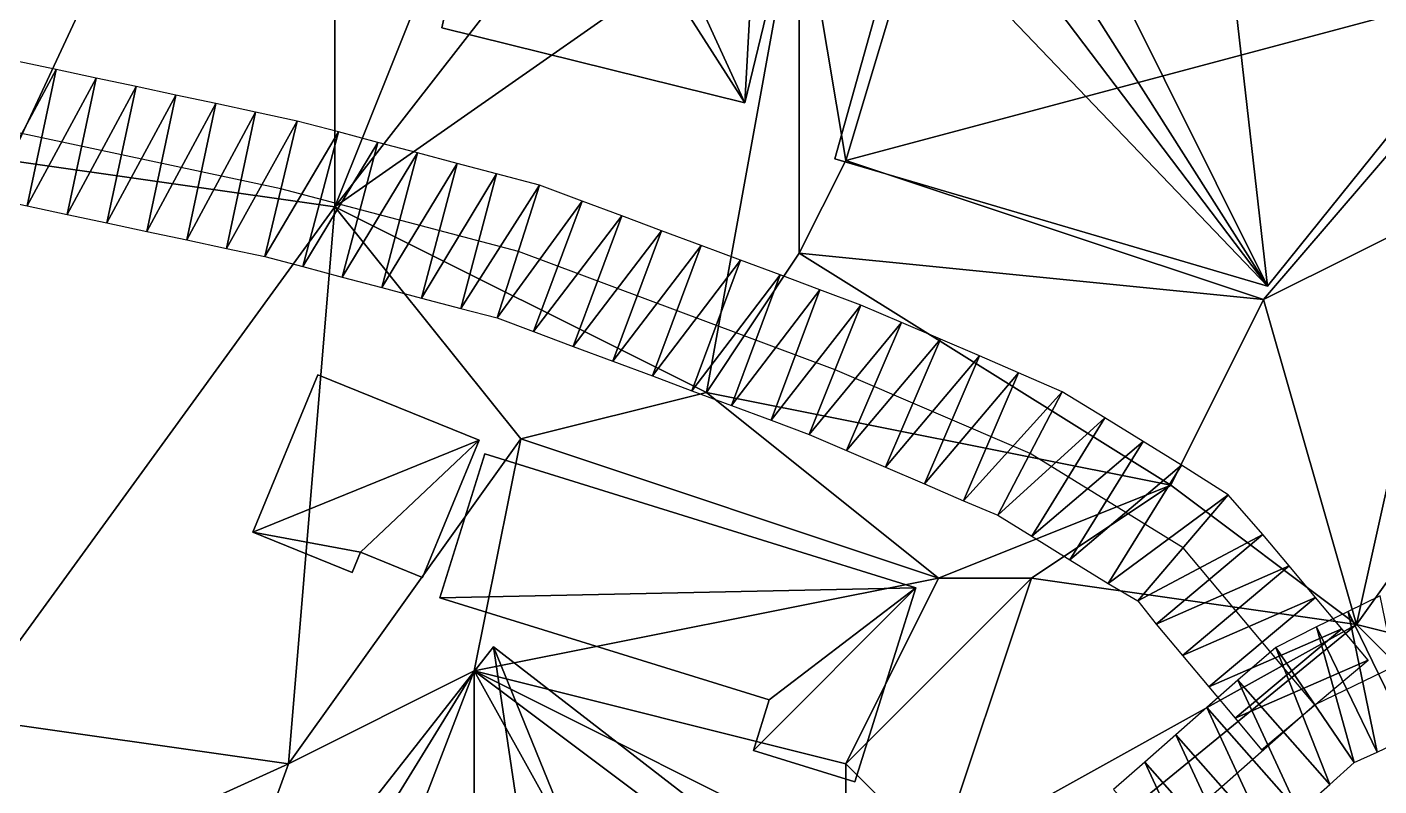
# Model space of a CAD drawing. Header units: metres. Extents: x -1103 to 901, y -902 to 905.
# Drawn here: x -1019.3 to -961, y 291 to 323.7 of the extents above; entities that cross this region are included whole.
import ezdxf

# ---------------------------------------------------------------- set-up
doc = ezdxf.new("R2010")
doc.units = ezdxf.units.M
for name, color, linetype in [('OSM_BUILDING_FOOTPRINTS', 7, 'CONTINUOUS'), ('OSM_BUILDING_ROOFS', 1, 'CONTINUOUS'), ('OSM_BUILDING_WALLS', 8, 'CONTINUOUS'), ('OSM_ROAD_AXES', 2, 'CONTINUOUS'), ('OSM_ROAD_SURFACE', 9, 'CONTINUOUS'), ('OSM_TERRAIN', 3, 'CONTINUOUS')]:
    doc.layers.add(name, color=color, linetype=linetype)

msp = doc.modelspace()

# ---------------------------------------------------------------- linework, layer by layer
at = {"layer": 'OSM_BUILDING_FOOTPRINTS'}
for points in [[(-984.472, 318.07, 15.174), (-981.433, 328.896, 15.174), (-977.199, 327.603, 15.174), (-976.315, 329.107, 15.174), (-979.122, 330.533, 15.174), (-979.001, 330.799, 15.174), (-980.128, 331.396, 15.174), (-976.912, 334.835, 15.174), (-977.277, 335.3, 15.174), (-969.351, 343.506, 15.174), (-954.141, 327.105, 15.174), (-965.835, 312.585, 15.174), (-984.472, 318.07, 15.174)], [(-1001.396, 323.709, 15.898), (-998.588, 336.472, 15.898), (-994.532, 335.587, 15.898), (-994.775, 334.503, 15.898), (-989.038, 333.254, 15.898), (-987.291, 330.81, 15.898), (-987.888, 328.819, 15.898), (-986.374, 328.609, 15.898), (-988.352, 320.48, 15.898), (-1001.396, 323.709, 15.898)], [(-1006.734, 308.758, 15.865), (-999.793, 305.938, 15.865), (-1002.224, 300.032, 15.865), (-1004.899, 301.116, 15.865), (-1005.264, 300.242, 15.865), (-1009.531, 301.978, 15.865), (-1006.734, 308.758, 15.865)], [(-999.538, 305.352, 15.353), (-980.979, 299.59, 15.353), (-983.61, 291.218, 15.353), (-987.976, 292.579, 15.353), (-987.291, 294.757, 15.353), (-1001.484, 299.158, 15.353), (-999.538, 305.352, 15.353)], [(-1006.049, 288.265, 14.995), (-999.173, 297.035, 14.995), (-983.952, 285.269, 14.995), (-990.816, 276.499, 14.995), (-996.797, 281.11, 14.995), (-1006.049, 288.265, 14.995)]]:
    msp.add_polyline3d(points, close=True, dxfattribs=at)
at = {"layer": 'OSM_BUILDING_ROOFS'}
for points in [[(-965.835, 312.585, 29.974), (-969.351, 343.506, 29.974), (-976.912, 334.835, 29.974)], [(-965.835, 312.585, 29.974), (-954.141, 327.105, 29.974), (-969.351, 343.506, 29.974)], [(-998.588, 336.472, 49.898), (-1001.396, 323.709, 49.898), (-988.352, 320.48, 49.898)], [(-994.775, 334.503, 49.898), (-998.588, 336.472, 49.898), (-988.352, 320.48, 49.898)], [(-965.835, 312.585, 29.974), (-976.912, 334.835, 29.974), (-976.315, 329.107, 29.974)], [(-994.775, 334.503, 49.898), (-988.352, 320.48, 49.898), (-987.888, 328.819, 49.898)], [(-965.835, 312.585, 29.974), (-976.315, 329.107, 29.974), (-977.199, 327.603, 29.974)], [(-988.352, 320.48, 49.898), (-986.374, 328.609, 49.898), (-987.888, 328.819, 49.898)], [(-981.433, 328.896, 29.974), (-984.472, 318.07, 29.974), (-965.835, 312.585, 29.974)], [(-977.199, 327.603, 29.974), (-981.433, 328.896, 29.974), (-965.835, 312.585, 29.974)], [(-999.793, 305.938, 25.865), (-1006.734, 308.758, 25.865), (-1009.531, 301.978, 25.865)], [(-1004.899, 301.116, 25.865), (-999.793, 305.938, 25.865), (-1009.531, 301.978, 25.865)], [(-1004.899, 301.116, 25.865), (-1002.224, 300.032, 25.865), (-999.793, 305.938, 25.865)], [(-980.979, 299.59, 25.353), (-999.538, 305.352, 25.353), (-1001.484, 299.158, 25.353)], [(-1009.531, 301.978, 25.865), (-1005.264, 300.242, 25.865), (-1004.899, 301.116, 25.865)], [(-980.979, 299.59, 25.353), (-1001.484, 299.158, 25.353), (-987.291, 294.757, 25.353)], [(-980.979, 299.59, 25.353), (-987.291, 294.757, 25.353), (-987.976, 292.579, 25.353)], [(-980.979, 299.59, 25.353), (-987.976, 292.579, 25.353), (-983.61, 291.218, 25.353)], [(-999.173, 297.035, 55.395), (-1006.049, 288.265, 55.395), (-996.797, 281.11, 55.395)], [(-999.173, 297.035, 55.395), (-996.797, 281.11, 55.395), (-990.816, 276.499, 55.395)], [(-999.173, 297.035, 55.395), (-990.816, 276.499, 55.395), (-983.952, 285.269, 55.395)]]:
    msp.add_3dface(points, dxfattribs=at)
at = {"layer": 'OSM_BUILDING_WALLS'}
for points in [[(-998.588, 336.472, 15.898), (-1001.396, 323.709, 15.898), (-1001.396, 323.709, 49.898)], [(-998.588, 336.472, 15.898), (-1001.396, 323.709, 49.898), (-998.588, 336.472, 49.898)], [(-988.352, 320.48, 15.898), (-986.374, 328.609, 15.898), (-986.374, 328.609, 49.898)], [(-988.352, 320.48, 15.898), (-986.374, 328.609, 49.898), (-988.352, 320.48, 49.898)], [(-981.433, 328.896, 15.174), (-984.472, 318.07, 15.174), (-984.472, 318.07, 29.974)], [(-981.433, 328.896, 15.174), (-984.472, 318.07, 29.974), (-981.433, 328.896, 29.974)], [(-965.835, 312.585, 15.174), (-954.141, 327.105, 15.174), (-954.141, 327.105, 29.974)], [(-965.835, 312.585, 15.174), (-954.141, 327.105, 29.974), (-965.835, 312.585, 29.974)], [(-1001.396, 323.709, 15.898), (-988.352, 320.48, 15.898), (-988.352, 320.48, 49.898)], [(-1001.396, 323.709, 15.898), (-988.352, 320.48, 49.898), (-1001.396, 323.709, 49.898)], [(-984.472, 318.07, 15.174), (-965.835, 312.585, 15.174), (-965.835, 312.585, 29.974)], [(-984.472, 318.07, 15.174), (-965.835, 312.585, 29.974), (-984.472, 318.07, 29.974)], [(-1006.734, 308.758, 15.865), (-1009.531, 301.978, 15.865), (-1009.531, 301.978, 25.865)], [(-1006.734, 308.758, 15.865), (-1009.531, 301.978, 25.865), (-1006.734, 308.758, 25.865)], [(-999.793, 305.938, 15.865), (-1006.734, 308.758, 15.865), (-1006.734, 308.758, 25.865)], [(-999.793, 305.938, 15.865), (-1006.734, 308.758, 25.865), (-999.793, 305.938, 25.865)], [(-1002.224, 300.032, 15.865), (-999.793, 305.938, 15.865), (-999.793, 305.938, 25.865)], [(-1002.224, 300.032, 15.865), (-999.793, 305.938, 25.865), (-1002.224, 300.032, 25.865)], [(-999.538, 305.352, 15.353), (-1001.484, 299.158, 15.353), (-1001.484, 299.158, 25.353)], [(-999.538, 305.352, 15.353), (-1001.484, 299.158, 25.353), (-999.538, 305.352, 25.353)], [(-980.979, 299.59, 15.353), (-999.538, 305.352, 15.353), (-999.538, 305.352, 25.353)], [(-980.979, 299.59, 15.353), (-999.538, 305.352, 25.353), (-980.979, 299.59, 25.353)], [(-1009.531, 301.978, 15.865), (-1005.264, 300.242, 15.865), (-1005.264, 300.242, 25.865)], [(-1009.531, 301.978, 15.865), (-1005.264, 300.242, 25.865), (-1009.531, 301.978, 25.865)], [(-1005.264, 300.242, 15.865), (-1004.899, 301.116, 15.865), (-1004.899, 301.116, 25.865)], [(-1005.264, 300.242, 15.865), (-1004.899, 301.116, 25.865), (-1005.264, 300.242, 25.865)], [(-1004.899, 301.116, 15.865), (-1002.224, 300.032, 15.865), (-1002.224, 300.032, 25.865)], [(-1004.899, 301.116, 15.865), (-1002.224, 300.032, 25.865), (-1004.899, 301.116, 25.865)], [(-983.61, 291.218, 15.353), (-980.979, 299.59, 15.353), (-980.979, 299.59, 25.353)], [(-983.61, 291.218, 15.353), (-980.979, 299.59, 25.353), (-983.61, 291.218, 25.353)], [(-1001.484, 299.158, 15.353), (-987.291, 294.757, 15.353), (-987.291, 294.757, 25.353)], [(-1001.484, 299.158, 15.353), (-987.291, 294.757, 25.353), (-1001.484, 299.158, 25.353)], [(-999.173, 297.035, 14.995), (-1006.049, 288.265, 14.995), (-1006.049, 288.265, 55.395)], [(-999.173, 297.035, 14.995), (-1006.049, 288.265, 55.395), (-999.173, 297.035, 55.395)], [(-983.952, 285.269, 14.995), (-999.173, 297.035, 14.995), (-999.173, 297.035, 55.395)], [(-983.952, 285.269, 14.995), (-999.173, 297.035, 55.395), (-983.952, 285.269, 55.395)], [(-987.291, 294.757, 15.353), (-987.976, 292.579, 15.353), (-987.976, 292.579, 25.353)], [(-987.291, 294.757, 15.353), (-987.976, 292.579, 25.353), (-987.291, 294.757, 25.353)], [(-987.976, 292.579, 15.353), (-983.61, 291.218, 15.353), (-983.61, 291.218, 25.353)], [(-987.976, 292.579, 15.353), (-983.61, 291.218, 25.353), (-987.976, 292.579, 25.353)]]:
    msp.add_3dface(points, dxfattribs=at)
at = {"layer": 'OSM_ROAD_AXES'}
for points in [[(-963.79, 294.537, 16.084), (-969.472, 301.305, 16.502), (-976.06, 305.374, 16.953), (-984.461, 308.979, 17.57), (-998.101, 314.066, 17.903), (-1008.326, 316.775, 17.808), (-1022.066, 319.706, 17.227), (-1035.021, 321.508, 17.014), (-1045.357, 320.612, 16.774), (-1055.581, 315.868, 16.291), (-1068.16, 304.3, 15.59), (-1069.155, 295.463, 15.333)], [(-958.296, 297.202, 16.064), (-963.79, 294.537, 16.084), (-975.828, 283.931, 16.146), (-994.32, 262.1, 16.222), (-1010.525, 242.525, 16.189), (-1021.014, 229.531, 17.182), (-1040.69, 204.559, 17.837), (-1061.78, 178.117, 18.008), (-1065.394, 173.671, 18.048)]]:
    msp.add_polyline3d(points, dxfattribs=at)
at = {"layer": 'OSM_ROAD_SURFACE'}
for points in [[(-1018.005, 321.907, 17.311), (-1019.723, 322.273, 17.302), (-1020.974, 316.405, 17.306)], [(-1018.005, 321.907, 17.311), (-1020.974, 316.405, 17.306), (-1019.257, 316.039, 17.398)], [(-1016.288, 321.541, 17.396), (-1018.005, 321.907, 17.311), (-1019.257, 316.039, 17.398)], [(-1016.288, 321.541, 17.396), (-1019.257, 316.039, 17.398), (-1017.539, 315.673, 17.485)], [(-1014.57, 321.175, 17.481), (-1016.288, 321.541, 17.396), (-1017.539, 315.673, 17.485)], [(-1014.57, 321.175, 17.481), (-1017.539, 315.673, 17.485), (-1015.822, 315.306, 17.571)], [(-1012.853, 320.808, 17.567), (-1014.57, 321.175, 17.481), (-1015.822, 315.306, 17.571)], [(-1012.853, 320.808, 17.567), (-1015.822, 315.306, 17.571), (-1014.104, 314.94, 17.657)], [(-1011.136, 320.442, 17.652), (-1012.853, 320.808, 17.567), (-1014.104, 314.94, 17.657)], [(-1011.136, 320.442, 17.652), (-1014.104, 314.94, 17.657), (-1012.387, 314.574, 17.743)], [(-1009.418, 320.076, 17.737), (-1011.136, 320.442, 17.652), (-1012.387, 314.574, 17.743)], [(-1009.418, 320.076, 17.737), (-1012.387, 314.574, 17.743), (-1010.67, 314.208, 17.829)], [(-1007.629, 319.693, 17.825), (-1009.418, 320.076, 17.737), (-1010.67, 314.208, 17.829)], [(-1007.629, 319.693, 17.825), (-1010.67, 314.208, 17.829), (-1009.024, 313.858, 17.911)], [(-1005.854, 319.224, 17.918), (-1007.629, 319.693, 17.825), (-1009.024, 313.858, 17.911)], [(-1005.854, 319.224, 17.918), (-1009.024, 313.858, 17.911), (-1007.391, 313.424, 17.973)], [(-1004.15, 318.772, 17.988), (-1005.854, 319.224, 17.918), (-1007.391, 313.424, 17.973)], [(-1004.15, 318.772, 17.988), (-1007.391, 313.424, 17.973), (-1005.686, 312.972, 17.96)], [(-1002.445, 318.321, 17.987), (-1004.15, 318.772, 17.988), (-1005.686, 312.972, 17.96)], [(-1002.445, 318.321, 17.987), (-1005.686, 312.972, 17.96), (-1003.982, 312.521, 17.934)], [(-1000.741, 317.869, 17.981), (-1002.445, 318.321, 17.987), (-1003.982, 312.521, 17.934)], [(-1000.741, 317.869, 17.981), (-1003.982, 312.521, 17.934), (-1002.278, 312.069, 17.92)], [(-999.037, 317.418, 17.975), (-1000.741, 317.869, 17.981), (-1002.278, 312.069, 17.92)], [(-999.037, 317.418, 17.975), (-1002.278, 312.069, 17.92), (-1000.574, 311.618, 17.919)], [(-997.19, 316.924, 17.968), (-999.037, 317.418, 17.975), (-1000.574, 311.618, 17.919)], [(-997.19, 316.924, 17.968), (-1000.574, 311.618, 17.919), (-999.013, 311.208, 17.919)], [(-995.348, 316.241, 17.961), (-997.19, 316.924, 17.968), (-999.013, 311.208, 17.919)], [(-995.348, 316.241, 17.961), (-999.013, 311.208, 17.919), (-997.445, 310.619, 17.915)], [(-993.643, 315.605, 17.954), (-995.348, 316.241, 17.961), (-997.445, 310.619, 17.915)], [(-993.643, 315.605, 17.954), (-997.445, 310.619, 17.915), (-995.74, 309.983, 17.911)], [(-991.938, 314.969, 17.947), (-993.643, 315.605, 17.954), (-995.74, 309.983, 17.911)], [(-991.938, 314.969, 17.947), (-995.74, 309.983, 17.911), (-994.035, 309.348, 17.907)], [(-990.233, 314.334, 17.939), (-991.938, 314.969, 17.947), (-994.035, 309.348, 17.907)], [(-990.233, 314.334, 17.939), (-994.035, 309.348, 17.907), (-992.33, 308.712, 17.903)], [(-988.528, 313.698, 17.927), (-990.233, 314.334, 17.939), (-992.33, 308.712, 17.903)], [(-988.528, 313.698, 17.927), (-992.33, 308.712, 17.903), (-990.624, 308.076, 17.899)], [(-986.823, 313.062, 17.899), (-988.528, 313.698, 17.927), (-990.624, 308.076, 17.899)], [(-986.823, 313.062, 17.899), (-990.624, 308.076, 17.899), (-988.919, 307.44, 17.839)], [(-985.118, 312.426, 17.786), (-986.823, 313.062, 17.899), (-988.919, 307.44, 17.839)], [(-985.118, 312.426, 17.786), (-988.919, 307.44, 17.839), (-987.214, 306.804, 17.737)], [(-983.345, 311.764, 17.66), (-985.118, 312.426, 17.786), (-987.214, 306.804, 17.737)], [(-983.345, 311.764, 17.66), (-987.214, 306.804, 17.737), (-985.577, 306.195, 17.638)], [(-981.598, 311.015, 17.532), (-983.345, 311.764, 17.66), (-985.577, 306.195, 17.638)], [(-981.598, 311.015, 17.532), (-985.577, 306.195, 17.638), (-983.964, 305.501, 17.544)], [(-979.918, 310.294, 17.414), (-981.598, 311.015, 17.532), (-983.964, 305.501, 17.544)], [(-979.918, 310.294, 17.414), (-983.964, 305.501, 17.544), (-982.284, 304.78, 17.445)], [(-978.237, 309.573, 17.31), (-979.918, 310.294, 17.414), (-982.284, 304.78, 17.445)], [(-978.237, 309.573, 17.31), (-982.284, 304.78, 17.445), (-980.604, 304.059, 17.347)], [(-976.557, 308.852, 17.207), (-978.237, 309.573, 17.31), (-980.604, 304.059, 17.347)], [(-976.557, 308.852, 17.207), (-980.604, 304.059, 17.347), (-978.923, 303.338, 17.249)], [(-974.671, 308.033, 17.089), (-976.557, 308.852, 17.207), (-978.923, 303.338, 17.249)], [(-974.671, 308.033, 17.089), (-978.923, 303.338, 17.249), (-977.449, 302.715, 17.162)], [(-972.836, 306.909, 16.944), (-974.671, 308.033, 17.089), (-977.449, 302.715, 17.162)], [(-972.836, 306.909, 16.944), (-977.449, 302.715, 17.162), (-975.99, 301.804, 17.084)], [(-971.189, 305.892, 16.812), (-972.836, 306.909, 16.944), (-975.99, 301.804, 17.084)], [(-971.189, 305.892, 16.812), (-975.99, 301.804, 17.084), (-974.343, 300.787, 16.81)], [(-969.542, 304.874, 16.68), (-971.189, 305.892, 16.812), (-974.343, 300.787, 16.81)], [(-969.542, 304.874, 16.68), (-974.343, 300.787, 16.81), (-972.696, 299.77, 16.712)], [(-967.527, 303.588, 16.578), (-969.542, 304.874, 16.68), (-972.696, 299.77, 16.712)], [(-967.527, 303.588, 16.578), (-972.696, 299.77, 16.712), (-971.417, 299.021, 16.624)], [(-966.038, 301.88, 16.437), (-967.527, 303.588, 16.578), (-971.417, 299.021, 16.624)], [(-966.038, 301.88, 16.437), (-971.417, 299.021, 16.624), (-970.633, 298.022, 16.538)], [(-964.902, 300.526, 16.325), (-966.038, 301.88, 16.437), (-970.633, 298.022, 16.538)], [(-964.902, 300.526, 16.325), (-970.633, 298.022, 16.538), (-969.497, 296.668, 16.418)], [(-963.765, 299.173, 16.225), (-964.902, 300.526, 16.325), (-969.497, 296.668, 16.418)], [(-963.765, 299.173, 16.225), (-969.497, 296.668, 16.418), (-968.361, 295.315, 16.298)], [(-962.629, 297.819, 16.141), (-963.765, 299.173, 16.225), (-968.361, 295.315, 16.298)], [(-960.979, 299.235, 16.125), (-962.353, 298.568, 16.167), (-959.734, 293.17, 16.126)], [(-962.353, 298.568, 16.167), (-963.726, 297.902, 16.198), (-961.107, 292.504, 16.132)], [(-962.353, 298.568, 16.167), (-961.107, 292.504, 16.132), (-959.734, 293.17, 16.126)], [(-962.629, 297.819, 16.141), (-968.361, 295.315, 16.298), (-967.224, 293.961, 16.16)], [(-961.493, 296.465, 16.122), (-962.629, 297.819, 16.141), (-967.224, 293.961, 16.16)], [(-963.726, 297.902, 16.198), (-965.478, 297.017, 16.24), (-962.102, 292.056, 16.136)], [(-963.726, 297.902, 16.198), (-962.102, 292.056, 16.136), (-961.107, 292.504, 16.132)], [(-965.478, 297.017, 16.24), (-967.111, 295.609, 16.252), (-963.144, 291.107, 16.141)], [(-965.478, 297.017, 16.24), (-963.144, 291.107, 16.141), (-962.102, 292.056, 16.136)], [(-961.493, 296.465, 16.122), (-967.224, 293.961, 16.16), (-966.088, 292.608, 16.145)], [(-967.111, 295.609, 16.252), (-968.448, 294.431, 16.26), (-964.482, 289.929, 16.148)], [(-967.111, 295.609, 16.252), (-964.482, 289.929, 16.148), (-963.144, 291.107, 16.141)], [(-968.448, 294.431, 16.26), (-969.786, 293.252, 16.262), (-965.819, 288.75, 16.155)], [(-968.448, 294.431, 16.26), (-965.819, 288.75, 16.155), (-964.482, 289.929, 16.148)], [(-969.786, 293.252, 16.262), (-971.123, 292.074, 16.263), (-967.157, 287.572, 16.162)], [(-969.786, 293.252, 16.262), (-967.157, 287.572, 16.162), (-965.819, 288.75, 16.155)], [(-971.123, 292.074, 16.263), (-972.461, 290.895, 16.264), (-968.494, 286.393, 16.169)], [(-971.123, 292.074, 16.263), (-968.494, 286.393, 16.169), (-967.157, 287.572, 16.162)]]:
    msp.add_3dface(points, dxfattribs=at)
at = {"layer": 'OSM_TERRAIN'}
for points in [[(-1020, 318, 17.257), (-1006, 316, 17.929), (-1006, 348, 17.229)], [(-1020, 318, 17.257), (-1006, 348, 17.229), (-1020, 342, 17.227)], [(-1006, 316, 17.929), (-998, 336, 17.988), (-1006, 348, 17.229)], [(-984, 318, 17.31), (-978, 338, 17.364), (-986, 330, 17.977)], [(-984, 318, 17.31), (-954, 326, 17.204), (-978, 338, 17.364)], [(-1006, 316, 17.929), (-992, 334, 17.984), (-998, 336, 17.988)], [(-1006, 316, 17.929), (-986, 330, 17.977), (-992, 334, 17.984)], [(-1006, 316, 17.929), (-990, 308, 17.85), (-986, 330, 17.977)], [(-990, 308, 17.85), (-986, 314, 17.846), (-986, 330, 17.977)], [(-986, 314, 17.846), (-984, 318, 17.31), (-986, 330, 17.977)], [(-966, 312, 17.251), (-954, 326, 17.204), (-984, 318, 17.31)], [(-966, 312, 17.251), (-958, 316, 16.634), (-954, 326, 17.204)], [(-1022, 294, 17.887), (-1006, 316, 17.929), (-1020, 318, 17.257)], [(-986, 314, 17.846), (-966, 312, 17.251), (-984, 318, 17.31)], [(-1022, 294, 17.887), (-1008, 292, 17.841), (-1006, 316, 17.929)], [(-1008, 292, 17.841), (-998, 306, 17.77), (-1006, 316, 17.929)], [(-998, 306, 17.77), (-990, 308, 17.85), (-1006, 316, 17.929)], [(-962, 298, 16.069), (-958, 316, 16.634), (-966, 312, 17.251)], [(-962, 298, 16.069), (-952, 312, 16.132), (-958, 316, 16.634)], [(-990, 308, 17.85), (-970, 304, 16.554), (-986, 314, 17.846)], [(-970, 304, 16.554), (-966, 312, 17.251), (-986, 314, 17.846)], [(-970, 304, 16.554), (-962, 298, 16.069), (-966, 312, 17.251)], [(-922, 288, 16.007), (-952, 312, 16.132), (-962, 298, 16.069)], [(-998, 306, 17.77), (-980, 300, 17.364), (-990, 308, 17.85)], [(-980, 300, 17.364), (-970, 304, 16.554), (-990, 308, 17.85)], [(-1008, 292, 17.841), (-1000, 296, 17.297), (-998, 306, 17.77)], [(-1000, 296, 17.297), (-980, 300, 17.364), (-998, 306, 17.77)], [(-976, 300, 16.843), (-970, 304, 16.554), (-980, 300, 17.364)], [(-976, 300, 16.843), (-962, 298, 16.069), (-970, 304, 16.554)], [(-984, 292, 17.49), (-980, 300, 17.364), (-1000, 296, 17.297)], [(-980, 288, 16.46), (-976, 300, 16.843), (-984, 292, 17.49)], [(-976, 300, 16.843), (-980, 300, 17.364), (-984, 292, 17.49)], [(-980, 288, 16.46), (-962, 298, 16.069), (-976, 300, 16.843)], [(-938, 274, 16.068), (-962, 298, 16.069), (-984, 280, 16.179)], [(-984, 280, 16.179), (-962, 298, 16.069), (-980, 288, 16.46)], [(-962, 298, 16.069), (-938, 274, 16.068), (-922, 288, 16.007)], [(-1016, 270, 16.616), (-1010, 270, 17.028), (-1000, 296, 17.297)], [(-1016, 270, 16.616), (-1000, 296, 17.297), (-1008, 292, 17.841)], [(-1010, 270, 17.028), (-1000, 282, 17.135), (-1000, 296, 17.297)], [(-1000, 282, 17.135), (-990, 278, 17.188), (-1000, 296, 17.297)], [(-990, 278, 17.188), (-984, 284, 17.046), (-1000, 296, 17.297)], [(-984, 284, 17.046), (-984, 288, 17), (-1000, 296, 17.297)], [(-984, 288, 17), (-984, 292, 17.49), (-1000, 296, 17.297)], [(-1030, 282, 16.859), (-1008, 292, 17.841), (-1022, 294, 17.887)], [(-1016, 270, 16.616), (-1008, 292, 17.841), (-1030, 282, 16.859)], [(-984, 288, 17), (-980, 288, 16.46), (-984, 292, 17.49)]]:
    msp.add_3dface(points, dxfattribs=at)

doc.saveas('drawing.dxf')
